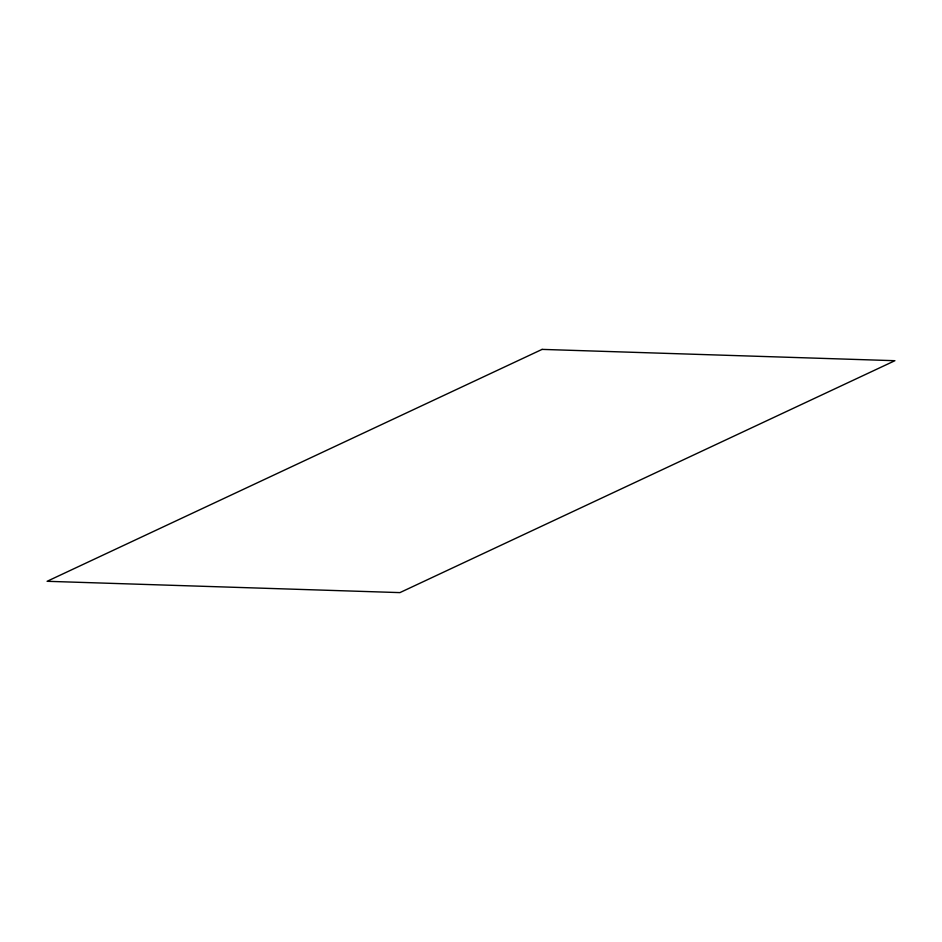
<?xml version="1.0" encoding="UTF-8"?>
<svg xmlns="http://www.w3.org/2000/svg" width="942" height="942" viewBox="0 0 942 942"><rect width="100%" height="100%" fill="white"/><g stroke="black" fill="none" stroke-linecap="round" stroke-linejoin="round"><path stroke-width="1.41" d="M542.086 349.388L47.1 581.296L399.914 592.612L894.9 360.704L542.086 349.388"/></g></svg>
